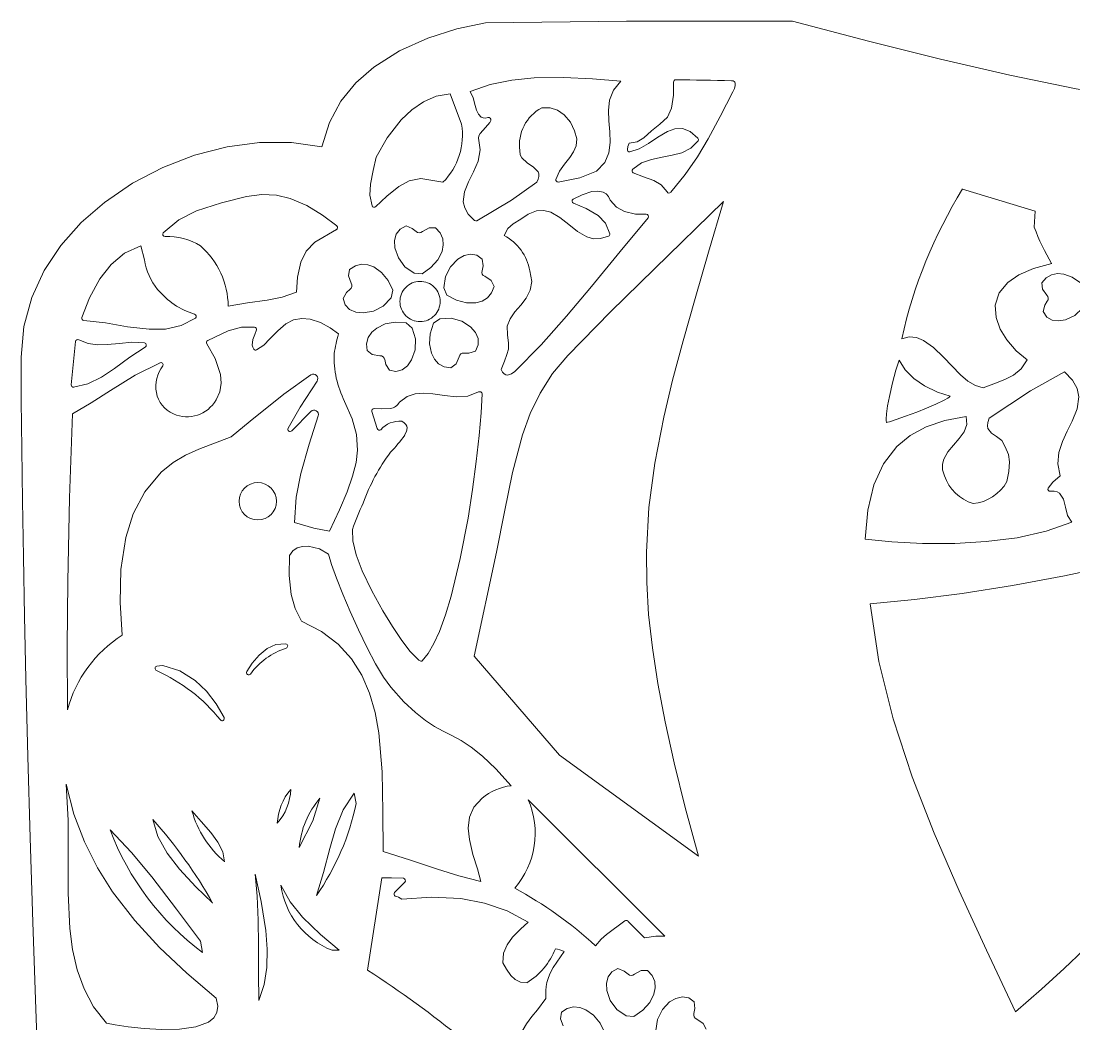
# Model space of a CAD drawing. Header units: millimetres. Extents: x -293 to 293, y -280 to 280.
# Drawn here: x -292.9 to -57.1, y 55 to 279.7 of the extents above; entities that cross this region are included whole.
import ezdxf

# ---------------------------------------------------------------- set-up
doc = ezdxf.new("R2010")
doc.units = ezdxf.units.MM

msp = doc.modelspace()

# ---------------------------------------------------------------- linework, layer by layer
at = {"color": 7, "linetype": 'Continuous', "lineweight": 15}
for p, q in [((-157.32, 279.67), (-188.9, 279.28)), ((-120.12, 279.67), (-157.32, 279.67)), ((-194.28, 256.6), (-196.83, 263.38)), ((-203.36, 244.38), (-198.43, 243.55)), ((-82.04, 242.05), (-65.79, 237.09)), ((-65.79, 237.09), (-65.98, 233.48)), ((-227.1, 230.17), (-222.3, 232.95)), ((-265.29, 226.19), (-266.14, 229.34)), ((-204.88, 223.2), (-203.12, 223.07)), ((-210.06, 217.67), (-209.65, 219.38)), ((-198.21, 219.91), (-197.54, 218.29)), ((-199.12, 212.96), (-200.58, 211.98)), ((-205.35, 210.92), (-206.65, 212.11)), ((-280.71, 207.9), (-281.69, 198.2)), ((-232.31, 187.89), (-228.03, 192.25)), ((-214.33, 192.21), (-213.14, 188.39)), ((-245.9, 186.55), (-241.6, 190.02)), ((-191.41, 137.41), (-186.42, 160.69)), ((-172.3, 115.28), (-191.41, 137.41)), ((-141.22, 92.61), (-172.3, 115.28)), ((-217.86, 104.44), (-218.34, 106.75)), ((-148.72, 74.7), (-179.31, 105.27)), ((-212.13, 87.75), (-215.31, 67.1)), ((-209.25, 84.46), (-206.98, 86.82)), ((-161.79, 75.09), (-157.7, 78.15)), ((-157.04, 78.1), (-153.25, 74.31)), ((-252.27, 71.07), (-252.75, 73.55)), ((-223.28, 71.56), (-221.69, 71.56)), ((-173.74, 67.65), (-171.28, 71.3)), ((-157.4, 56.84), (-155.65, 56.7)), ((-181.73, 51.63), (-179.68, 55.08))]:
    msp.add_line(p, q, dxfattribs=at)
at = {"color": 7, "linetype": 'Continuous', "lineweight": 15, "flags": 128}
for points in [[(-188.9, 279.28), (-195.33, 277.92), (-201.84, 275.86), (-208.14, 273.03), (-213.93, 269.36), (-217.93, 265.84), (-221.29, 261.72), (-223.88, 256.96), (-225.55, 251.53)], [(-120.12, 279.67), (-103.12, 275.15), (-86.95, 271.1), (-71.48, 267.53), (-56.59, 264.5), (-42.16, 262.01), (-23.76, 259.65), (-5.68, 258.36), (12.38, 258.21), (26.34, 258.9), (40.56, 260.34), (55.17, 262.55), (70.28, 265.55), (86.02, 269.39), (102.51, 274.08), (119.88, 279.67)], [(-158.6, 266.19), (-164.92, 266.71), (-171.45, 267.02), (-178, 266.92), (-183.02, 266.42), (-187.85, 265.44), (-192.37, 263.87)], [(-164.01, 246.03), (-162.19, 247.98), (-161.25, 250.14), (-160.94, 252.45), (-161.03, 254.85), (-161.24, 257.29), (-161.35, 259.67), (-161.1, 261.98), (-160.26, 264.17), (-158.6, 266.19)], [(-146.78, 265.99), (-146.77, 263.09), (-147.22, 260.17), (-148.17, 258.15), (-149.84, 256.6)], [(-133.5, 263.8), (-133.13, 264.59), (-132.95, 265.26), (-132.94, 265.54), (-132.98, 265.78), (-133.07, 265.97), (-133.2, 266.12), (-133.46, 266.25), (-133.81, 266.28)], [(-196.83, 263.38), (-199.93, 262.84), (-202.79, 261.61), (-205.41, 259.8), (-207.77, 257.56), (-210.94, 253.48), (-213.4, 249.17)], [(-192.37, 263.87), (-191.68, 262.48), (-191.22, 260.79), (-190.9, 259.7), (-190.47, 258.78), (-189.86, 258.16), (-189.44, 257.99), (-188.94, 257.94), (-188.34, 258.04)], [(-147.42, 241.31), (-144.14, 245.34), (-141.41, 249.29), (-139.03, 253.29), (-136.36, 258.29), (-133.5, 263.8)], [(-176.28, 260.24), (-174.45, 260.27), (-172.76, 259.7), (-171.27, 258.66), (-169.87, 257.02), (-168.95, 255.12)], [(-187.73, 257.42), (-187.93, 256.97), (-188.93, 255.8), (-190.12, 254.51), (-190.39, 254), (-190.46, 253.46)], [(-168.95, 255.12), (-168.47, 253.29), (-168.59, 251.73), (-169.17, 250.35), (-170.03, 249.09), (-171.23, 247.6), (-172.35, 246.02), (-173.12, 244.22)], [(-149.84, 256.6), (-151.7, 255.11), (-153.46, 253.52), (-154.96, 252.6), (-156.69, 252.31)], [(-156.57, 250.37), (-154.47, 251.04), (-152.37, 252.27), (-150.27, 253.69), (-148.14, 254.92), (-146.46, 255.51), (-144.76, 255.58), (-143.05, 254.95), (-141.32, 253.43)], [(-225.55, 251.53), (-232.36, 252.49), (-239.49, 252.46), (-246.78, 251.48), (-254.06, 249.6), (-261.18, 246.87), (-267.96, 243.34), (-274.26, 239.06), (-279.46, 234.52), (-284, 229.43), (-287.73, 223.83), (-290.55, 217.76), (-292.33, 211.26), (-292.93, 204.36)], [(-190.46, 253.46), (-190.07, 250.82), (-190.56, 248.32), (-191.56, 245.93), (-192.69, 243.63), (-193.58, 241.4), (-193.87, 239.2), (-193.56, 237.81), (-192.75, 236.41), (-191.36, 235)], [(-141.29, 252.81), (-142.94, 251.18), (-144.9, 250.18), (-147.06, 249.6), (-149.33, 249.19), (-151.69, 248.7), (-153.93, 247.89), (-155.92, 246.51)], [(-177.4, 243.55), (-177.08, 244.27), (-176.93, 244.89), (-176.95, 245.43), (-177.1, 245.89), (-178.13, 246.98), (-179.56, 247.9), (-180.79, 249), (-181.15, 249.74), (-181.22, 250.65)], [(-156.69, 252.31), (-157, 251.54), (-157.13, 250.92)], [(-213.4, 249.17), (-214.05, 246.21), (-214.66, 243.13), (-214.78, 240.69), (-214.32, 238.28)], [(-172.59, 243.6), (-167.74, 244.54), (-164.01, 246.03)], [(-155.8, 245.7), (-153.48, 244.8), (-151.16, 243.98), (-149.53, 243), (-148.23, 241.4)], [(-213.51, 238.08), (-211.03, 240.43), (-208.33, 242.65), (-205.98, 243.9), (-203.36, 244.38)], [(-190.81, 234.95), (-183.06, 239.54), (-177.4, 243.55)], [(-222.23, 233.77), (-225.44, 236.23), (-228.92, 238.33), (-232.65, 239.91), (-235.75, 240.64), (-239.01, 240.84), (-242.4, 240.41)], [(-160.99, 239.59), (-161.35, 240.41), (-161.88, 241), (-162.54, 241.37), (-163.72, 241.59), (-165.05, 241.46), (-167.27, 240.77), (-169.27, 239.76)], [(-242.4, 240.41), (-248.07, 238.98), (-253.63, 237.18), (-257.63, 235.13), (-261.07, 232.23)], [(-170.48, 204.8), (-160.87, 214.57), (-151.05, 224.18), (-135.62, 239.26)], [(-169.21, 238.87), (-166.34, 237.67), (-163.64, 236.14), (-161.99, 234.43), (-161.05, 232.04)], [(-152.9, 236.39), (-155.31, 236.45), (-157.8, 237), (-159.57, 237.97), (-160.99, 239.59)], [(-135.62, 239.26), (-138.94, 227.91), (-141.96, 217.55), (-144.66, 208.04), (-147.01, 199.23), (-148.99, 190.95), (-151, 180.68), (-152.31, 170.73), (-152.86, 160.75), (-152.79, 153.89), (-152.36, 146.76), (-151.53, 139.26), (-150.32, 131.29), (-148.69, 122.74), (-146.64, 113.51), (-144.16, 103.5), (-141.22, 92.61)], [(-179.31, 236.45), (-180.97, 235.29), (-182.74, 234.25), (-183.93, 233.19), (-184.73, 231.66)], [(-161.34, 231.49), (-163.11, 230.96), (-164.72, 230.93), (-166.18, 231.31), (-168.3, 232.52), (-170.27, 234.11), (-172.22, 235.7), (-174.3, 236.88), (-175.81, 237.25), (-177.46, 237.14), (-179.31, 236.45)], [(-204.88, 223.2), (-206.97, 224.65), (-208.42, 226.65), (-209.18, 228.87), (-209.26, 230.5), (-208.89, 231.95), (-208.05, 233.09), (-206.7, 233.79)], [(-206.7, 233.79), (-205.29, 233.24), (-204.42, 232.56)], [(-182.34, 201.2), (-176.46, 207.17), (-170.73, 213.58), (-165.15, 220.22), (-158.74, 228.06), (-152.5, 235.57)], [(-200.07, 233.37), (-199.03, 232.23), (-198.48, 230.92), (-198.36, 229.52), (-198.64, 228.07), (-199.6, 226.18), (-201.12, 224.47), (-203.12, 223.07)], [(-203.03, 232.53), (-201.52, 233.35), (-200.07, 233.37)], [(-266.14, 229.34), (-269.73, 227.71), (-272.77, 225.15), (-275.28, 221.93), (-277.61, 217.66), (-279.32, 213.28)], [(-231.24, 218.93), (-231, 222.33), (-230.27, 225.68), (-229.07, 228.1), (-227.1, 230.17)], [(-198.21, 219.91), (-197.87, 222.43), (-196.76, 224.64), (-195.12, 226.32), (-193.7, 227.13), (-192.24, 227.46), (-190.84, 227.23), (-189.61, 226.35)], [(-219.35, 224.01), (-218.05, 224.86), (-216.68, 225.2), (-215.27, 225.1), (-213.89, 224.59), (-212.17, 223.36), (-210.72, 221.58), (-209.65, 219.38)], [(-189.61, 226.35), (-189.46, 224.84), (-189.67, 223.76)], [(-62.08, 225.35), (-66.14, 224.24), (-69.41, 222.83), (-71.91, 221.13), (-73.86, 218.78), (-74.76, 216.07)], [(-218.98, 220.96), (-219.56, 222.58), (-219.35, 224.01)], [(-189.07, 222.5), (-187.64, 221.53), (-186.97, 220.25)], [(-178.99, 223.73), (-178.54, 221.37), (-178.89, 219.37), (-179.8, 217.64), (-181.02, 216.06), (-182.3, 214.55), (-183.38, 212.99), (-184.03, 211.3), (-183.99, 209.36)], [(-64.32, 221.02), (-63.33, 222.15), (-62.14, 222.83), (-60.8, 223.1), (-59.38, 222.99), (-57.46, 222.29), (-55.64, 221.02), (-54.06, 219.24)], [(-220.8, 217.53), (-220.03, 218.84), (-219.23, 219.59)], [(-186.97, 220.25), (-187.52, 218.8), (-188.43, 217.71), (-189.63, 216.97), (-191.05, 216.57), (-193.16, 216.56), (-195.38, 217.14), (-197.54, 218.29)], [(-63.19, 218.28), (-64.14, 219.64), (-64.32, 221.02)], [(-246.54, 215.79), (-242.18, 216.53), (-237.78, 217.13), (-234.42, 217.81), (-231.24, 218.93)], [(-210.06, 217.67), (-211.82, 215.83), (-214.01, 214.71), (-216.33, 214.31), (-217.95, 214.48), (-219.33, 215.08), (-220.32, 216.09), (-220.8, 217.53)], [(-53.99, 217.54), (-55.16, 215.37), (-56.91, 213.74), (-58.96, 212.76), (-60.52, 212.51), (-61.96, 212.7), (-63.15, 213.38), (-63.98, 214.59)], [(-74.76, 216.07), (-74.49, 213.28), (-73.58, 210.65), (-72.15, 208.25), (-70, 205.78), (-67.57, 203.77)], [(-63.98, 214.59), (-63.61, 216), (-63.06, 216.91)], [(-278.87, 212.62), (-274, 212.05), (-269.07, 211.22), (-264.23, 210.65), (-260.56, 210.69), (-257.1, 211.45), (-253.89, 213.15)], [(-221.8, 209.59), (-223.68, 210.95), (-225.84, 212.12), (-228.18, 212.88), (-230.05, 213.05), (-231.89, 212.74), (-233.63, 211.83)], [(-199.12, 212.96), (-196.57, 213.1), (-194.2, 212.43), (-192.23, 211.15), (-191.16, 209.91), (-190.56, 208.54), (-190.52, 207.12), (-191.15, 205.74)], [(-240.61, 211.11), (-243.52, 211.11), (-246.51, 210.27), (-251.12, 208.12)], [(-240.76, 206.16), (-241.05, 206.61), (-241.17, 207.08), (-240.98, 208.38), (-240.56, 209.46), (-240.22, 210.52)], [(-233.63, 211.83), (-235.45, 210.32), (-237.18, 208.48), (-238.59, 207.1), (-240.16, 206.03)], [(-215.41, 205.87), (-215.52, 207.41), (-215.15, 208.78), (-214.38, 209.96), (-213.26, 210.92), (-211.35, 211.83), (-209.1, 212.24), (-206.65, 212.11)], [(-205.35, 210.92), (-204.6, 208.49), (-204.68, 206.02), (-205.45, 203.8), (-206.39, 202.47), (-207.58, 201.56), (-208.95, 201.18), (-210.44, 201.45)], [(-196.63, 201.98), (-198.16, 202.25), (-199.4, 202.93), (-200.36, 203.97), (-201.02, 205.28), (-201.44, 207.35), (-201.3, 209.64), (-200.58, 211.98)], [(-265.29, 207.58), (-268.12, 207.72), (-270.91, 207.48), (-273.67, 207.19), (-275.8, 207.15), (-277.9, 207.46), (-279.97, 208.29)], [(-183.99, 209.36), (-183.72, 207.55), (-183.77, 206.18), (-184.09, 205), (-184.67, 203.53), (-185.36, 201.59)], [(-77.41, 197.52), (-79.16, 198.03), (-80.86, 199.05), (-82.51, 200.45), (-86.34, 204.41), (-88.53, 206.54), (-90.79, 208.16), (-92.35, 208.79), (-93.97, 208.95), (-95.66, 208.52)], [(-281.15, 197.65), (-277.95, 198.4), (-274.92, 199.9), (-272, 201.86), (-268.59, 204.37), (-265.12, 206.65)], [(-251.31, 207.39), (-249.42, 204.12), (-248.23, 200.51), (-248.09, 198.58), (-248.4, 196.66), (-249.25, 194.81)], [(-212.55, 204.71), (-214.25, 204.99), (-215.41, 205.87)], [(-191.15, 205.74), (-192.6, 205.31), (-193.71, 205.31)], [(-292.93, 204.36), (-292.88, 194.62), (-292.78, 183.89), (-292.63, 172.22), (-292.42, 159.7), (-292.16, 146.38), (-291.84, 132.33), (-291.41, 114.94), (-290.9, 96.74), (-290.32, 77.85), (-289.66, 58.38), (-288.59, 29.79)], [(-261.81, 203.15), (-267.39, 200.38), (-272.91, 196.95), (-277.2, 194.18), (-281.43, 191.67)], [(-210.44, 201.45), (-211.21, 202.76), (-211.48, 203.83)], [(-194.82, 204.47), (-195.5, 202.89), (-196.63, 201.98)], [(-186.42, 160.69), (-184.65, 169.73), (-182.88, 178.55), (-180.63, 187.01), (-178.87, 191.78), (-176.66, 196.36), (-173.9, 200.7), (-170.48, 204.8)], [(-99.03, 189.77), (-99.08, 189.82), (-99.11, 189.9), (-99.15, 190.07), (-99.17, 190.52), (-99.08, 191.69), (-98.82, 193.49), (-98.41, 195.61), (-97.73, 198.63), (-96.97, 201.47), (-96.22, 203.73)], [(-96.22, 203.73), (-94.86, 201.52), (-92.92, 199.59), (-90.59, 197.97), (-87.65, 196.52), (-84.79, 195.63)], [(-67.57, 203.77), (-68.88, 201.78), (-70.6, 200.37), (-72.57, 199.36), (-75.04, 198.43), (-77.41, 197.52)], [(-185.36, 201.59), (-185.07, 201.01), (-184.73, 200.64), (-184.34, 200.44), (-183.94, 200.38), (-183.1, 200.64), (-182.34, 201.2)], [(-76.08, 190.71), (-66.8, 196.84), (-59.24, 201.12)], [(-59.24, 201.12), (-57.41, 199.21), (-56.38, 197.34), (-56, 195.51), (-56.39, 192.79), (-57.51, 190.04), (-58.62, 187.8), (-59.68, 185.49), (-60.45, 183.07), (-60.69, 180.53), (-60.18, 177.83)], [(-241.6, 190.02), (-234.09, 196.11), (-227.99, 200.44)], [(-226.63, 199.03), (-230.41, 193.2), (-233.11, 188.47)], [(-190.44, 196.59), (-192.88, 195.67), (-195.45, 195.52), (-198.07, 195.82), (-200.69, 196.2), (-202.71, 196.36), (-204.65, 196.2), (-206.48, 195.56), (-208.18, 194.28)], [(-203.05, 136.38), (-201.72, 138.03), (-200.44, 140.23), (-199.21, 142.93), (-197.85, 146.66), (-196.58, 150.87), (-194.54, 159.29), (-192.82, 168.3), (-191.8, 174.78), (-190.97, 181.02), (-190.33, 186.81), (-189.9, 191.93), (-189.68, 196.14)], [(-223.86, 165.45), (-221.64, 170.18), (-219.91, 174.22), (-218.66, 177.71), (-217.88, 180.78), (-217.55, 183.57), (-217.79, 187.04), (-218.76, 190.57), (-220.45, 194.49)], [(-84.79, 195.63), (-85.02, 195.42), (-85.37, 195.17), (-86.14, 194.74), (-88.03, 193.84), (-90.1, 192.97), (-92.32, 192.1), (-94.79, 191.18), (-96.92, 190.42), (-98.43, 189.93), (-98.86, 189.8), (-98.99, 189.77), (-99.02, 189.77), (-99.03, 189.77), (-99.03, 189.77), (-99.03, 189.77)], [(-281.43, 191.67), (-282.09, 172.87), (-282.46, 154.11), (-282.58, 139.6), (-282.54, 125.42)], [(-226.37, 191.24), (-228.42, 184.93), (-230.29, 178.37), (-231.33, 173), (-231.72, 167.39)], [(-210.23, 192.87), (-212.22, 192.83), (-213.86, 192.86)], [(-103.85, 163.59), (-103.26, 170.12), (-101.92, 175.76), (-99.78, 180.51), (-96.78, 184.4), (-93.79, 186.85), (-90.22, 188.78), (-86.03, 190.19), (-81.2, 191.09)], [(-81.2, 191.09), (-81.08, 189.28), (-81.7, 187.66), (-82.79, 186.14), (-84.08, 184.67), (-85.33, 183.18), (-86.25, 181.58), (-86.57, 180.43), (-86.55, 179.19), (-86.12, 177.83)], [(-207.67, 190.02), (-207.11, 189.67), (-206.74, 189.31), (-206.52, 188.93), (-206.44, 188.55), (-206.59, 187.75), (-207.01, 186.94)], [(-72.49, 184.27), (-73.25, 185.7), (-74.41, 186.62), (-75.57, 187.4), (-76.35, 188.4), (-76.46, 189.01), (-76.39, 189.77), (-76.08, 190.71)], [(-261.52, 178.62), (-258.89, 180.76), (-256.07, 182.44), (-253.1, 183.8), (-245.9, 186.55)], [(-72.11, 176.51), (-71.68, 178.78), (-71.52, 180.91), (-71.77, 182.57), (-72.49, 184.27)], [(-270.28, 142.11), (-270.71, 149.44), (-270.56, 156.82), (-269.5, 164), (-267.81, 169.32), (-265.2, 174.24), (-261.52, 178.62)], [(-60.18, 177.83), (-61.83, 176.36), (-62.87, 175.03)], [(-62.35, 174.35), (-61.53, 174.37), (-60.87, 174.23), (-60.36, 173.95), (-59.46, 172.61), (-59, 170.79), (-58.52, 168.92), (-57.53, 167.42)], [(-102.77, 149.13), (-92.82, 150.12), (-82.15, 151.48), (-70.89, 153.23), (-59.21, 155.38), (-47.26, 157.93), (-31.48, 161.89), (-15.86, 166.57), (-0.76, 172)], [(-231.72, 167.39), (-227.38, 166.1), (-223.86, 165.45)], [(-218.71, 165.79), (-218.63, 163.25), (-217.84, 160.1), (-216.49, 156.53), (-214.37, 152.05), (-211.91, 147.59), (-209.73, 144.05), (-207.62, 140.95), (-205.74, 138.49), (-204.23, 136.88), (-203.83, 136.56), (-203.5, 136.37), (-203.36, 136.32), (-203.24, 136.31), (-203.14, 136.33), (-203.05, 136.38)], [(-57.53, 167.42), (-63.31, 165.38), (-69.8, 163.96), (-76.72, 163.09), (-83.79, 162.69), (-91.05, 162.69), (-97.85, 163.02), (-103.85, 163.59)], [(-224.08, 160.28), (-226.09, 161.46), (-228.64, 162.04), (-229.91, 161.99), (-231.09, 161.65), (-232.09, 160.99), (-232.84, 159.95)], [(-232.84, 159.95), (-232.89, 155.46), (-232.4, 151.22), (-231.53, 148.11), (-230.13, 145.25)], [(-210.14, 130.49), (-211.73, 132.69), (-213.52, 135.71), (-215.43, 139.32), (-217.35, 143.29), (-219.21, 147.39), (-220.88, 151.31), (-222.3, 154.92), (-223.4, 157.98), (-224.08, 160.28)], [(-70.18, 57.77), (-76.7, 71.58), (-82.82, 84.89), (-88.41, 97.79), (-93.32, 110.39), (-97.59, 123.37), (-100.79, 136.25), (-102.77, 149.13)], [(-230.13, 145.25), (-225.6, 142.95), (-221.89, 140.13), (-218.92, 136.84), (-216.61, 133.16), (-214.87, 129.13), (-213.63, 124.81), (-212.79, 120.26), (-212.05, 111.51), (-211.89, 102.54), (-211.81, 93.7)], [(-233.62, 140.19), (-235.9, 140.02), (-237.83, 139.1), (-239.6, 137.66), (-241.17, 135.87), (-242.39, 133.97)], [(-261.2, 135.33), (-261.94, 135.27), (-262.51, 135.16)], [(-247.45, 123.68), (-249.2, 126.75), (-251.37, 129.57), (-253.92, 131.98), (-257.36, 134.14), (-261.2, 135.33)], [(-183.13, 108.41), (-186.6, 112.22), (-189.55, 115.02), (-192.1, 117.04), (-194.35, 118.5), (-196.42, 119.62), (-198.41, 120.62), (-200.32, 121.66), (-202.36, 122.98), (-204.61, 124.77), (-207.17, 127.21), (-210.14, 130.49)], [(21.24, 121.2), (12.72, 117.77), (5.16, 114.64), (-1.53, 111.75), (-7.42, 109.08), (-12.6, 106.6), (-17.14, 104.26), (-21.12, 102.04), (-25.84, 99.11), (-29.86, 96.24), (-33.39, 93.35), (-36.65, 90.34), (-39.83, 87.14), (-43.15, 83.64), (-46.82, 79.77), (-51.03, 75.43), (-54.87, 71.63), (-59.27, 67.45), (-64.34, 62.85), (-70.18, 57.77)], [(-282.86, 108.74), (-282.4, 100.62), (-282.38, 92.42), (-282.38, 84.3), (-282.01, 76.44), (-281.4, 71.7), (-280.37, 67.17), (-278.83, 62.88), (-276.67, 58.88), (-273.78, 55.21)], [(-249.25, 60.82), (-255.79, 66.4), (-261.9, 72.15), (-267.48, 78.19), (-272.45, 84.63), (-275.84, 90.04), (-278.74, 95.83), (-281.1, 102.04), (-282.86, 108.74)], [(-218.34, 106.75), (-220.76, 102.97), (-222.48, 98.77), (-223.79, 94.32), (-225.16, 88.97), (-226.78, 83.79)], [(-230.61, 94.53), (-227.61, 100.54), (-225.99, 105.6)], [(-189.98, 86.93), (-190.72, 89.8), (-191.71, 93.02), (-192.51, 96.39), (-192.75, 98.91), (-192.47, 101.33), (-191.5, 103.59), (-189.66, 105.6)], [(-247.34, 91.39), (-247.7, 93.59), (-248.82, 95.76), (-250.42, 97.89), (-252.59, 100.37), (-254.66, 102.79)], [(-263.43, 100.81), (-262.26, 97.02), (-260.19, 93.3), (-257.48, 89.72), (-253.82, 85.74), (-250.04, 82.14)], [(-252.75, 73.55), (-258.13, 80.76), (-263.65, 87.98), (-268.19, 93.44), (-272.99, 98.49)], [(-211.81, 93.7), (-205.71, 91.75), (-199.66, 89.69), (-194.86, 88.19), (-189.98, 86.93)], [(-239.69, 60.33), (-238.49, 63.85), (-237.9, 67.7), (-237.8, 71.77), (-238.11, 75.94), (-239.14, 82.46), (-240.49, 88.58)], [(-240.49, 88.58), (-240.01, 83.66), (-239.79, 78.32), (-239.72, 72.79), (-239.73, 66.34), (-239.69, 60.33)], [(-207.24, 87.66), (-209.96, 87.75), (-212.13, 87.75)], [(-221.69, 71.56), (-225.83, 75.06), (-229.89, 78.96), (-232.65, 82.36), (-234.75, 86.1)], [(-179.31, 77.84), (-184.05, 80.38), (-189.12, 82.12), (-194.45, 83.13), (-200.98, 83.46), (-207.67, 82.96)], [(-185.04, 68.75), (-184.85, 70.87), (-184.05, 72.79), (-182.82, 74.51), (-181.08, 76.3), (-179.31, 77.84)], [(-164.24, 72.57), (-162.99, 74.05), (-161.79, 75.09)], [(-153.25, 74.31), (-150.73, 74.73), (-148.72, 74.7)], [(-179.63, 64.29), (-181.08, 64.4), (-182.26, 64.99), (-183.23, 65.93), (-184.19, 67.3), (-185.04, 68.75)], [(-157.4, 56.84), (-159.5, 58.29), (-160.95, 60.28), (-161.71, 62.51), (-161.79, 64.14), (-161.42, 65.59), (-160.57, 66.73), (-159.23, 67.43)], [(-159.23, 67.43), (-157.82, 66.88), (-156.95, 66.2)], [(-152.6, 67.01), (-151.56, 65.86), (-151, 64.56), (-150.89, 63.15), (-151.17, 61.71), (-152.12, 59.82), (-153.64, 58.11), (-155.65, 56.7)], [(-155.56, 66.17), (-154.05, 66.99), (-152.6, 67.01)], [(-273.78, 55.21), (-271.83, 54.84), (-268.91, 54.4), (-265.35, 54.01), (-261.48, 53.78), (-257.45, 53.85), (-253.81, 54.37), (-250.94, 55.46), (-249.79, 56.39), (-249.08, 57.58), (-248.88, 59.05), (-249.25, 60.82)], [(-179.68, 55.08), (-178.51, 56.72), (-177.26, 58.19), (-175.36, 60.71)], [(-150.74, 53.55), (-150.4, 56.07), (-149.28, 58.27), (-147.65, 59.96), (-146.23, 60.77), (-144.77, 61.1), (-143.37, 60.87), (-142.13, 59.99)], [(-142.13, 59.99), (-141.99, 58.48), (-142.2, 57.39)], [(-171.5, 54.59), (-172.08, 56.22), (-171.87, 57.65)], [(-171.87, 57.65), (-170.58, 58.49), (-169.2, 58.84), (-167.8, 58.74), (-166.42, 58.23), (-164.7, 56.99), (-163.24, 55.22), (-162.17, 53.02)], [(-141.59, 56.14), (-140.17, 55.17), (-139.5, 53.88)]]:
    msp.add_lwpolyline(points, dxfattribs=at)
at = {"color": 7, "linetype": 'Continuous', "lineweight": 15}
msp.add_circle((-239.91, 172.11), 4.19, dxfattribs=at)
for centre, radius, start, end in [((-146.28, 266.01), 0.5, 89.2791, 182.4989), ((-148.64, -197.36), 463.88, 88.1686, 89.7083), ((-171.96, 251.94), 9.35, 117.5466, 187.9194), ((-188.21, 257.56), 0.5, 344.0183, 105.3876), ((-209.02, 254.1), 14.95, 315.1393, 9.6467), ((-141.7, 253.1), 0.5, 324.3103, 40.7845), ((-156.63, 250.86), 0.5, 172.9612, 277.5687), ((-155.57, 246.15), 0.5, 134.1618, 242.7112), ((-172.64, 244.1), 0.5, 165.4219, 275.1252), ((-147.79, 241.64), 0.5, 208.3275, 318.5854), ((10.6, 184.89), 108.86, 148.322, 167.4592), ((-213.84, 238.45), 0.5, 199.4213, 312.5416), ((-169.02, 239.33), 0.5, 120.6566, 246.9002), ((-152.88, 235.89), 0.5, 319.5956, 91.8953), ((-222.55, 233.38), 0.5, 300.0929, 50.0744), ((-191.04, 235.39), 0.5, 230.5758, 297.659), ((-260.7, 231.9), 0.5, 137.8721, 271.7686), ((-260.12, 217.27), 14.14, 58.6127, 92.3037), ((-203.71, 233.26), 1, 224.6012, 312.756), ((-189.97, 221.82), 11.14, 9.8275, 61.9227), ((-161.54, 231.95), 0.5, 293.6259, 10.2697), ((-21.19, 249.97), 47.73, 200.21, 211.049), ((-264.84, 215.6), 18.3, 0.6082, 48.6667), ((-251.18, 228.52), 14.3, 189.3986, 218.7197), ((-188.72, 223.44), 1, 161.6077, 249.7614), ((-249.39, 229.97), 16.6, 218.7457, 253.6609), ((-219.81, 220.4), 1, 305.5833, 33.7376), ((-203.57, 216.87), 4.5, 73.5091, 163.5749), ((-203.56, 216.87), 4.5, 343.5091, 73.5749), ((-203.57, 216.87), 4.5, 163.5082, 253.5758), ((-63.85, 217.53), 1, 321.6157, 49.0667), ((-203.56, 216.86), 4.5, 253.5082, 343.5758), ((-278.84, 213.12), 0.5, 161.795, 266.6611), ((-254.19, 213.55), 0.5, 306.5068, 74.9457), ((-240.71, 210.62), 0.5, 348.6154, 78.8291), ((-280.22, 207.85), 0.5, 61.0051, 174.2483), ((-265.37, 207.09), 0.5, 299.6576, 80.9936), ((-250.9, 207.67), 0.5, 116.585, 214.0612), ((-190.05, 200), 33.16, 163.1922, 170.9581), ((-240.38, 206.48), 0.5, 220.3284, 296.7349), ((-201.22, 204.33), 21.6, 177.6617, 207.1065), ((-193.83, 204.32), 1, 82.6456, 170.7997), ((-261.63, 202.69), 0.5, 334.265, 111.8293), ((-212.47, 203.71), 1, 6.5825, 94.7369), ((-255.1, 197.82), 7.65, 142.5988, 190.2334), ((-227.47, 199.59), 1, 326.3543, 121.6626), ((-281.19, 198.15), 0.5, 174.2483, 274.8403), ((-256.07, 197.78), 6.69, 191.3296, 245.8539), ((-190.18, 196.16), 0.5, 358.3584, 121.053), ((-255.78, 198.59), 7.55, 246.3798, 329.9812), ((-210.76, 195.84), 3.02, 280.1591, 328.9525), ((-227.32, 191.54), 1, 342.2842, 135.5429), ((-213.85, 192.36), 0.5, 91.1237, 197.2802), ((-208.18, 184.53), 5.52, 84.6298, 139.0066), ((-232.67, 188.24), 0.5, 152.5622, 315.5429), ((-212.66, 188.54), 0.5, 197.2802, 308.272), ((-232.54, 204.78), 31.15, 315.9079, 325.0563), ((-176.27, 157.58), 42.43, 143.0165, 160.545), ((-76.64, 181.16), 10.04, 199.3256, 252.3883), ((-80.65, 181.36), 9.82, 275.6364, 330.4131), ((-62.41, 174.85), 0.5, 158.3538, 276.4316), ((-154.88, 143.09), 67.75, 155.0106, 160.4206), ((-254.97, 118), 28.55, 122.415, 164.9407), ((-228.46, 123.77), 16.27, 108.315, 143.6376), ((-233.71, 139.7), 0.5, 285.1493, 79.9066), ((-262.41, 134.67), 0.5, 102.05, 248.551), ((-278.7, 98.6), 39.08, 38.8918, 65.6511), ((-241.95, 133.73), 0.5, 151.5771, 320.9087), ((-247.9, 123.46), 0.5, 220.7912, 25.7198), ((-244.8, 108.07), 12.29, 318.8453, 357.7248), ((-222.71, 99.27), 12.86, 139.7344, 176.8358), ((-181.72, 96.13), 12.36, 96.5501, 129.9865), ((-211.32, 92.98), 19.35, 139.291, 175.4023), ((-272.86, 115.95), 56.19, 325.0866, 348.1837), ((-196.68, 97.78), 18.92, 319.3132, 23.326), ((-232.49, 108.99), 23.02, 195.6167, 229.854), ((-340.81, 31.2), 104.08, 29.2978, 41.9684), ((-215.82, 120.13), 61.13, 200.7321, 233.3855), ((-207.34, 87.17), 0.5, 316.0389, 79.5142), ((-216.56, 88.66), 18.37, 187.9974, 248.5453), ((-224.64, 6.83), 89.27, 47.4291, 61.7154), ((-208.89, 84.11), 0.5, 136.0389, 240.124), ((-209.81, 80.43), 3.32, 49.7772, 78.3197), ((-157.4, 77.75), 0.5, 44.9511, 126.7834), ((-187.52, 77.38), 15.29, 301.092, 338.9501), ((-177.01, 55.94), 16.39, 69.5384, 76.7395), ((-352.24, -143.57), 251.26, 44.9339, 56.9774), ((-164.66, 61.87), 10.76, 147.5115, 186.193), ((-156.24, 66.9), 1, 224.6012, 312.756), ((-141.25, 57.08), 1, 161.6077, 249.7614)]:
    msp.add_arc(centre, radius, start, end, dxfattribs=at)

doc.saveas('drawing.dxf')
